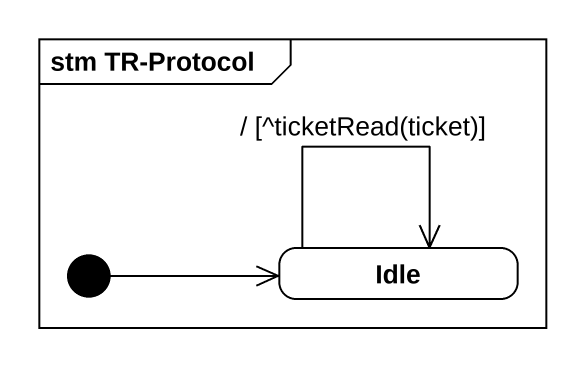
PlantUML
@startuml
mainframe stm TR-Protocol
hide empty description
state Idle
[*] -right-> Idle
Idle --> Idle : / [^ticketRead(ticket)]
@enduml
